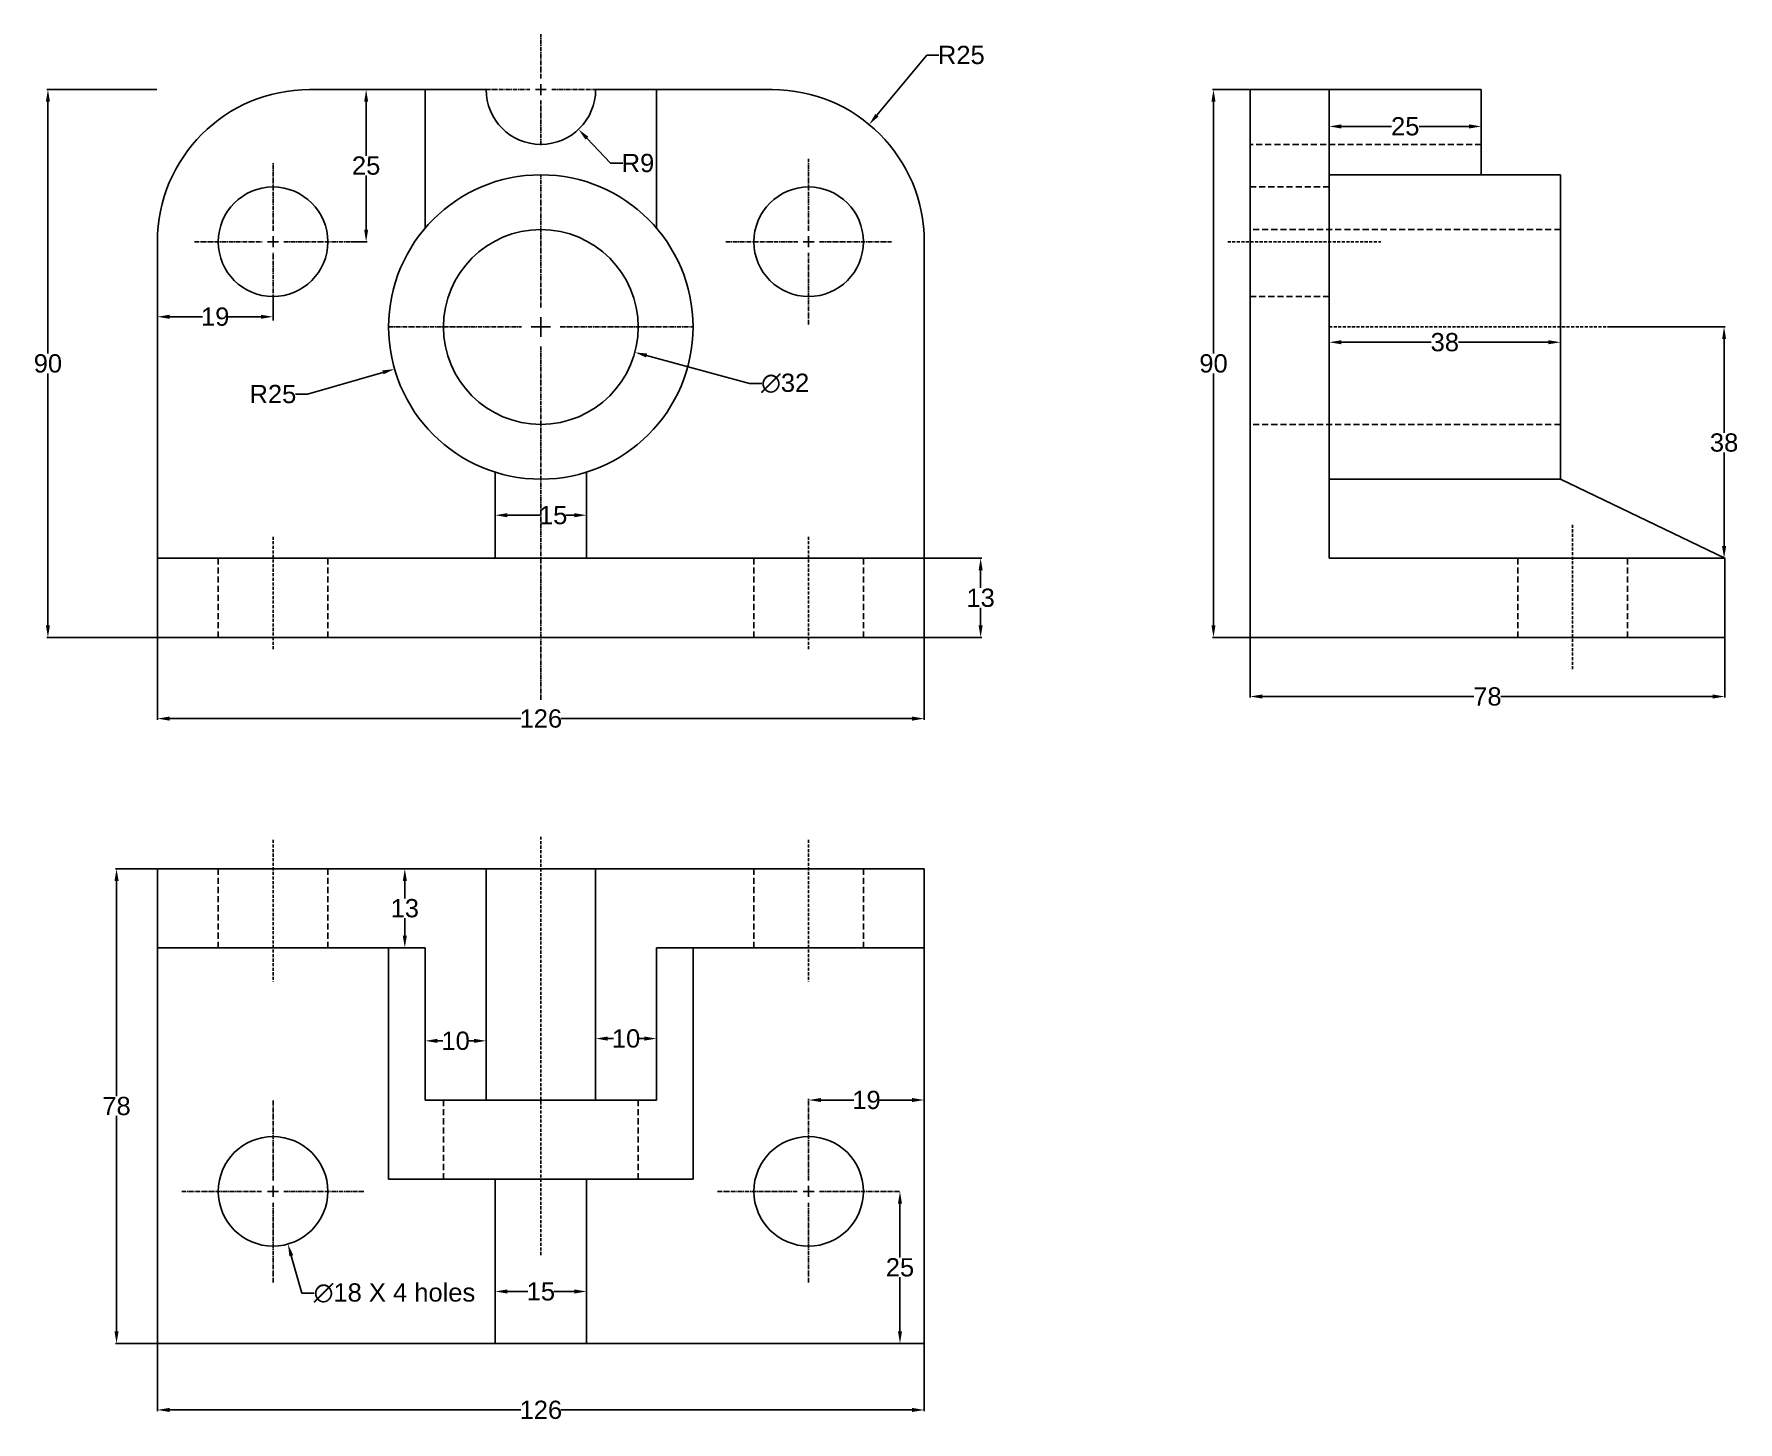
# Model space of a CAD drawing. Header units: inches. Extents: x -20 to 260, y -129 to 99.
import ezdxf

# ---------------------------------------------------------------- set-up
doc = ezdxf.new("R2010")
doc.units = ezdxf.units.IN
doc.header["$MEASUREMENT"] = 0
for name, pattern in [('CENTER2', [1.125, 0.75, -0.125, 0.125, -0.125]), ('DASHEDX2', [1.5, 1, -0.5]), ('HIDDENX2', [0.75, 0.5, -0.25])]:
    doc.linetypes.add(name, pattern=pattern)
doc.layers.add('Hidden', color=131, linetype='DASHEDX2')
doc.layers.add('Layer1', color=90, linetype='HIDDENX2')
doc.styles.get("Standard").update_dxf_attribs({"font": 'arial.ttf'})
doc.dimstyles.get("Standard").update_dxf_attribs({"dimtxt": 3, "dimasz": 2, "dimexe": 0.18, "dimexo": 0.0625, "dimgap": 0.09, "dimtad": 0, "dimtih": 1, "dimtoh": 1, "dimdec": 0, "dimzin": 0, "dimdsep": 46, "dimtxsty": 'Standard', "dimcen": 0.09, "dimclrd": 50, "dimclrt": 230, "dimadec": 0, "dimazin": 0, "dimtfac": 1, "dimtdec": 0, "dimtofl": 0, "dimtmove": 0, "dimatfit": 3, "dimfxl": 1, "dimtolj": 1, "dimtzin": 0, "dimarcsym": 0})

# ---------------------------------------------------------------- blocks, each defined once
blk = doc.blocks.new('*U1')
at = {"layer": 'Layer1', "color": 0, "linetype": 'CENTER2', "transparency": 16777216}
for p, q in [((0, 1.8), (0, 12.91)), ((-12.91, 0), (-1.8, 0)), ((1.8, 0), (12.91, 0)), ((0, -12.91), (0, -1.8))]:
    blk.add_line(p, q, dxfattribs=at)
at = {"layer": 'Layer1', "color": 0, "linetype": 'Continuous', "transparency": 16777216}
for p, q in [((-0.9, 0), (0.9, 0)), ((0, -0.9), (0, 0.9))]:
    blk.add_line(p, q, dxfattribs=at)
blk = doc.blocks.new('*U2')
at = {"layer": 'Layer1', "color": 0, "linetype": 'CENTER2', "transparency": 16777216}
for p, q in [((0, 1.8), (0, 13.61)), ((-13.61, 0), (-1.8, 0)), ((1.8, 0), (13.61, 0)), ((0, -13.61), (0, -1.8))]:
    blk.add_line(p, q, dxfattribs=at)
at = {"layer": 'Layer1', "color": 0, "linetype": 'Continuous', "transparency": 16777216}
for p, q in [((-0.9, 0), (0.9, 0)), ((0, -0.9), (0, 0.9))]:
    blk.add_line(p, q, dxfattribs=at)
blk = doc.blocks.new('*U3')
at = {"layer": 'Layer1', "color": 0, "linetype": 'CENTER2', "transparency": 16777216}
for p, q in [((0, 3.2), (0, 25)), ((-25, 0), (-3.2, 0)), ((3.2, 0), (25, 0)), ((0, -61.24), (0, -3.2))]:
    blk.add_line(p, q, dxfattribs=at)
at = {"layer": 'Layer1', "color": 0, "linetype": 'Continuous', "transparency": 16777216}
for p, q in [((-1.6, 0), (1.6, 0)), ((0, -1.6), (0, 1.6))]:
    blk.add_line(p, q, dxfattribs=at)
blk = doc.blocks.new('*U4')
at = {"layer": 'Layer1', "color": 0, "linetype": 'CENTER2', "transparency": 16777216}
for p, q in [((0, 1.8), (0, 9.12)), ((-9.12, 0), (-1.8, 0)), ((1.8, 0), (9.12, 0)), ((0, -9.12), (0, -1.8))]:
    blk.add_line(p, q, dxfattribs=at)
at = {"layer": 'Layer1', "color": 0, "linetype": 'Continuous', "transparency": 16777216}
for p, q in [((-0.9, 0), (0.9, 0)), ((0, -0.9), (0, 0.9))]:
    blk.add_line(p, q, dxfattribs=at)
blk = doc.blocks.new('*U5')
at = {"layer": 'Layer1', "color": 0, "linetype": 'CENTER2', "transparency": 16777216}
for p, q in [((0, 1.8), (0, 15)), ((-15, 0), (-1.8, 0)), ((1.8, 0), (15, 0)), ((0, -15), (0, -1.8))]:
    blk.add_line(p, q, dxfattribs=at)
at = {"layer": 'Layer1', "color": 0, "linetype": 'Continuous', "transparency": 16777216}
for p, q in [((-0.9, 0), (0.9, 0)), ((0, -0.9), (0, 0.9))]:
    blk.add_line(p, q, dxfattribs=at)
blk = doc.blocks.new('*U6')
at = {"layer": 'Layer1', "color": 0, "linetype": 'CENTER2', "transparency": 16777216}
for p, q in [((0, 1.8), (0, 15)), ((-15, 0), (-1.8, 0)), ((1.8, 0), (15, 0)), ((0, -15), (0, -1.8))]:
    blk.add_line(p, q, dxfattribs=at)
at = {"layer": 'Layer1', "color": 0, "linetype": 'Continuous', "transparency": 16777216}
for p, q in [((-0.9, 0), (0.9, 0)), ((0, -0.9), (0, 0.9))]:
    blk.add_line(p, q, dxfattribs=at)
blk = doc.blocks.new('*D8')
at = {"color": 0, "lineweight": -2, "transparency": 16777216}
for p, q in [((0, -0.06), (0, -13.52)), ((126, -0.06), (126, -13.52))]:
    blk.add_line(p, q, dxfattribs=at)
at = {"color": 50, "lineweight": -2, "transparency": 16777216}
for p, q in [((2, -13.34), (59.74, -13.34)), ((124, -13.34), (66.26, -13.34))]:
    blk.add_line(p, q, dxfattribs=at)
at = {"color": 50, "transparency": 16777216}
for points in [[(2, -13), (2, -13.67), (0, -13.34)], [(124, -13), (124, -13.67), (126, -13.34)]]:
    blk.add_solid(points, dxfattribs=at)
at = {"layer": 'Defpoints', "color": 0, "transparency": 16777216}
for p in [(0, 0), (126, 0), (126, -13.34)]:
    blk.add_point(p, dxfattribs=at)
at = {"color": 230, "transparency": 16777216, "insert": (63, -13.34), "char_height": 3, "attachment_point": 5}
blk.add_mtext('\\A1;126', dxfattribs=at)
blk = doc.blocks.new('*D9')
at = {"color": 0, "lineweight": -2, "transparency": 16777216}
for p, q in [((126.06, 13), (135.43, 13)), ((126.06, 0), (135.43, 0))]:
    blk.add_line(p, q, dxfattribs=at)
at = {"color": 50, "lineweight": -2, "transparency": 16777216}
for p, q in [((135.25, 11), (135.25, 8.12)), ((135.25, 2), (135.25, 4.88))]:
    blk.add_line(p, q, dxfattribs=at)
at = {"color": 50, "transparency": 16777216}
for points in [[(134.92, 11), (135.59, 11), (135.25, 13)], [(134.92, 2), (135.59, 2), (135.25, 0)]]:
    blk.add_solid(points, dxfattribs=at)
at = {"layer": 'Defpoints', "color": 0, "transparency": 16777216}
for p in [(126, 13), (135.25, 13), (126, 0)]:
    blk.add_point(p, dxfattribs=at)
at = {"color": 230, "transparency": 16777216, "insert": (135.25, 6.5), "char_height": 3, "attachment_point": 5}
blk.add_mtext('\\A1;13', dxfattribs=at)
blk = doc.blocks.new('*D10')
at = {"color": 0, "lineweight": -2, "transparency": 16777216}
for p, q in [((55.5, 20.14), (55.5, 20.26)), ((70.5, 20.14), (70.5, 20.26))]:
    blk.add_line(p, q, dxfattribs=at)
at = {"color": 50, "lineweight": -2, "transparency": 16777216}
for p, q in [((57.5, 20.08), (62.91, 20.08)), ((68.5, 20.08), (67.13, 20.08))]:
    blk.add_line(p, q, dxfattribs=at)
at = {"color": 50, "transparency": 16777216}
for points in [[(57.5, 20.41), (57.5, 19.74), (55.5, 20.08)], [(68.5, 20.41), (68.5, 19.74), (70.5, 20.08)]]:
    blk.add_solid(points, dxfattribs=at)
at = {"layer": 'Defpoints', "color": 0, "transparency": 16777216}
for p in [(55.5, 20.08), (70.5, 20.08), (70.5, 20.08)]:
    blk.add_point(p, dxfattribs=at)
at = {"color": 230, "transparency": 16777216, "insert": (65.02, 20.08), "char_height": 3, "attachment_point": 5}
blk.add_mtext('\\A1;15', dxfattribs=at)
blk = doc.blocks.new('*D11')
at = {"color": 50, "lineweight": -2, "transparency": 16777216}
for p, q in [((126.39, 95.67), (118.22, 85.8)), ((128.39, 95.67), (126.39, 95.67))]:
    blk.add_line(p, q, dxfattribs=at)
at = {"color": 0, "lineweight": -2, "transparency": 16777216}
for p, q in [((100.91, 65), (101.09, 65)), ((101, 64.91), (101, 65.09))]:
    blk.add_line(p, q, dxfattribs=at)
at = {"color": 50, "transparency": 16777216}
blk.add_solid([(117.96, 86.01), (118.48, 85.58), (116.94, 84.26)], dxfattribs=at)
at = {"layer": 'Defpoints', "color": 0, "transparency": 16777216}
for p in [(116.94, 84.26), (101, 65)]:
    blk.add_point(p, dxfattribs=at)
at = {"color": 230, "transparency": 16777216, "insert": (132.08, 95.67), "char_height": 3, "attachment_point": 5}
blk.add_mtext('\\A1;R25', dxfattribs=at)
blk = doc.blocks.new('*D12')
at = {"color": 0, "lineweight": -2, "transparency": 16777216}
for p, q in [((62.91, 51), (63.09, 51)), ((63, 50.91), (63, 51.09))]:
    blk.add_line(p, q, dxfattribs=at)
at = {"color": 50, "lineweight": -2, "transparency": 16777216}
for p, q in [((24.67, 39.97), (37.05, 43.54)), ((22.67, 39.97), (24.67, 39.97))]:
    blk.add_line(p, q, dxfattribs=at)
at = {"color": 50, "transparency": 16777216}
blk.add_solid([(36.96, 43.86), (37.14, 43.22), (38.97, 44.09)], dxfattribs=at)
at = {"layer": 'Defpoints', "color": 0, "transparency": 16777216}
for p in [(63, 51), (38.97, 44.09)]:
    blk.add_point(p, dxfattribs=at)
at = {"color": 230, "transparency": 16777216, "insert": (18.98, 39.97), "char_height": 3, "attachment_point": 5}
blk.add_mtext('\\A1;R25', dxfattribs=at)
blk = doc.blocks.new('*D13')
at = {"color": 0, "lineweight": -2, "transparency": 16777216}
for p, q in [((62.91, 51), (63.09, 51)), ((63, 50.91), (63, 51.09))]:
    blk.add_line(p, q, dxfattribs=at)
at = {"color": 50, "lineweight": -2, "transparency": 16777216}
for p, q in [((97.28, 41.74), (80.38, 46.31)), ((99.28, 41.74), (97.28, 41.74))]:
    blk.add_line(p, q, dxfattribs=at)
at = {"color": 50, "transparency": 16777216}
blk.add_solid([(80.46, 46.63), (80.29, 45.99), (78.45, 46.83)], dxfattribs=at)
at = {"layer": 'Defpoints', "color": 0, "transparency": 16777216}
for p in [(47.55, 55.17), (78.45, 46.83)]:
    blk.add_point(p, dxfattribs=at)
at = {"color": 230, "transparency": 16777216, "insert": (103.14, 41.74), "char_height": 3, "attachment_point": 5}
blk.add_mtext('\\A1;∅32', dxfattribs=at)
blk = doc.blocks.new('*D14')
at = {"color": 0, "lineweight": -2, "transparency": 16777216}
for p, q in [((62.91, 90), (63.09, 90)), ((63, 89.91), (63, 90.09))]:
    blk.add_line(p, q, dxfattribs=at)
at = {"color": 50, "lineweight": -2, "transparency": 16777216}
for p, q in [((74.45, 77.92), (70.57, 82.02)), ((76.45, 77.92), (74.45, 77.92))]:
    blk.add_line(p, q, dxfattribs=at)
at = {"color": 50, "transparency": 16777216}
blk.add_solid([(70.81, 82.25), (70.33, 81.79), (69.19, 83.47)], dxfattribs=at)
at = {"layer": 'Defpoints', "color": 0, "transparency": 16777216}
for p in [(63, 90), (69.19, 83.47)]:
    blk.add_point(p, dxfattribs=at)
at = {"color": 230, "transparency": 16777216, "insert": (78.96, 77.92), "char_height": 3, "attachment_point": 5}
blk.add_mtext('\\A1;R9', dxfattribs=at)
blk = doc.blocks.new('*D15')
at = {"color": 0, "lineweight": -2, "transparency": 16777216}
for p, q in [((-0.06, 90), (-18.16, 90)), ((-0.06, 0), (-18.16, 0))]:
    blk.add_line(p, q, dxfattribs=at)
at = {"color": 50, "lineweight": -2, "transparency": 16777216}
for p, q in [((-17.98, 88), (-17.98, 46.62)), ((-17.98, 2), (-17.98, 43.38))]:
    blk.add_line(p, q, dxfattribs=at)
at = {"color": 50, "transparency": 16777216}
for points in [[(-18.32, 88), (-17.65, 88), (-17.98, 90)], [(-18.32, 2), (-17.65, 2), (-17.98, 0)]]:
    blk.add_solid(points, dxfattribs=at)
at = {"layer": 'Defpoints', "color": 0, "transparency": 16777216}
for p in [(-17.98, 90), (0, 90), (0, 0)]:
    blk.add_point(p, dxfattribs=at)
at = {"color": 230, "transparency": 16777216, "insert": (-17.98, 45), "char_height": 3, "attachment_point": 5}
blk.add_mtext('\\A1;90', dxfattribs=at)
blk = doc.blocks.new('*D16')
at = {"color": 0, "lineweight": -2, "transparency": 16777216}
for p, q in [((0, 55.94), (0, 52.5)), ((19, 55.94), (19, 52.5))]:
    blk.add_line(p, q, dxfattribs=at)
at = {"color": 50, "lineweight": -2, "transparency": 16777216}
for p, q in [((2, 52.68), (7.4, 52.68)), ((17, 52.68), (11.6, 52.68))]:
    blk.add_line(p, q, dxfattribs=at)
at = {"color": 50, "transparency": 16777216}
for points in [[(2, 53.01), (2, 52.34), (0, 52.68)], [(17, 53.01), (17, 52.34), (19, 52.68)]]:
    blk.add_solid(points, dxfattribs=at)
at = {"layer": 'Defpoints', "color": 0, "transparency": 16777216}
for p in [(0, 56), (19, 56), (0, 52.68)]:
    blk.add_point(p, dxfattribs=at)
at = {"color": 230, "transparency": 16777216, "insert": (9.5, 52.68), "char_height": 3, "attachment_point": 5}
blk.add_mtext('\\A1;19', dxfattribs=at)
blk = doc.blocks.new('*D17')
at = {"color": 0, "lineweight": -2, "transparency": 16777216}
for p, q in [((31.97, 90), (34.48, 90)), ((31.97, 65), (34.48, 65))]:
    blk.add_line(p, q, dxfattribs=at)
at = {"color": 50, "lineweight": -2, "transparency": 16777216}
for p, q in [((34.3, 88), (34.3, 79.12)), ((34.3, 67), (34.3, 75.88))]:
    blk.add_line(p, q, dxfattribs=at)
at = {"color": 50, "transparency": 16777216}
for points in [[(33.97, 88), (34.63, 88), (34.3, 90)], [(33.97, 67), (34.63, 67), (34.3, 65)]]:
    blk.add_solid(points, dxfattribs=at)
at = {"layer": 'Defpoints', "color": 0, "transparency": 16777216}
for p in [(31.91, 90), (34.3, 90), (31.91, 65)]:
    blk.add_point(p, dxfattribs=at)
at = {"color": 230, "transparency": 16777216, "insert": (34.3, 77.5), "char_height": 3, "attachment_point": 5}
blk.add_mtext('\\A1;25', dxfattribs=at)
blk = doc.blocks.new('*D18')
at = {"color": 0, "lineweight": -2, "transparency": 16777216}
for p, q in [((18.91, -91), (19.09, -91)), ((19, -91.09), (19, -90.91))]:
    blk.add_line(p, q, dxfattribs=at)
at = {"color": 50, "lineweight": -2, "transparency": 16777216}
for p, q in [((23.75, -107.71), (22, -101.58)), ((25.75, -107.71), (23.75, -107.71))]:
    blk.add_line(p, q, dxfattribs=at)
at = {"color": 50, "transparency": 16777216}
blk.add_solid([(22.33, -101.49), (21.68, -101.67), (21.46, -99.66)], dxfattribs=at)
at = {"layer": 'Defpoints', "color": 0, "transparency": 16777216}
for p in [(16.54, -82.34), (21.46, -99.66)]:
    blk.add_point(p, dxfattribs=at)
at = {"color": 230, "transparency": 16777216, "insert": (38.95, -107.71), "char_height": 3, "attachment_point": 5}
blk.add_mtext('\\A1;∅18 X 4 holes', dxfattribs=at)
blk = doc.blocks.new('*D19')
at = {"color": 0, "lineweight": -2, "transparency": 16777216}
for p, q in [((121.94, -91), (121.82, -91)), ((121.94, -116), (121.82, -116))]:
    blk.add_line(p, q, dxfattribs=at)
at = {"color": 50, "lineweight": -2, "transparency": 16777216}
for p, q in [((122, -93), (122, -101.88)), ((122, -114), (122, -105.12))]:
    blk.add_line(p, q, dxfattribs=at)
at = {"color": 50, "transparency": 16777216}
for points in [[(121.67, -93), (122.33, -93), (122, -91)], [(121.67, -114), (122.33, -114), (122, -116)]]:
    blk.add_solid(points, dxfattribs=at)
at = {"layer": 'Defpoints', "color": 0, "transparency": 16777216}
for p in [(122, -91), (122, -116), (122, -116)]:
    blk.add_point(p, dxfattribs=at)
at = {"color": 230, "transparency": 16777216, "insert": (122, -103.5), "char_height": 3, "attachment_point": 5}
blk.add_mtext('\\A1;25', dxfattribs=at)
blk = doc.blocks.new('*D20')
at = {"color": 0, "lineweight": -2, "transparency": 16777216}
for p, q in [((107, -75.94), (107, -75.82)), ((126, -75.94), (126, -75.82))]:
    blk.add_line(p, q, dxfattribs=at)
at = {"color": 50, "lineweight": -2, "transparency": 16777216}
for p, q in [((109, -76), (114.4, -76)), ((124, -76), (118.6, -76))]:
    blk.add_line(p, q, dxfattribs=at)
at = {"color": 50, "transparency": 16777216}
for points in [[(109, -75.67), (109, -76.33), (107, -76)], [(124, -75.67), (124, -76.33), (126, -76)]]:
    blk.add_solid(points, dxfattribs=at)
at = {"layer": 'Defpoints', "color": 0, "transparency": 16777216}
for p in [(107, -76), (126, -76), (126, -76)]:
    blk.add_point(p, dxfattribs=at)
at = {"color": 230, "transparency": 16777216, "insert": (116.5, -76), "char_height": 3, "attachment_point": 5}
blk.add_mtext('\\A1;19', dxfattribs=at)
blk = doc.blocks.new('*D21')
at = {"color": 0, "lineweight": -2, "transparency": 16777216}
for p, q in [((55.5, -106.19), (55.5, -107.63)), ((70.5, -106.19), (70.5, -107.63))]:
    blk.add_line(p, q, dxfattribs=at)
at = {"color": 50, "lineweight": -2, "transparency": 16777216}
for p, q in [((57.5, -107.45), (60.89, -107.45)), ((68.5, -107.45), (65.11, -107.45))]:
    blk.add_line(p, q, dxfattribs=at)
at = {"color": 50, "transparency": 16777216}
for points in [[(57.5, -107.12), (57.5, -107.79), (55.5, -107.45)], [(68.5, -107.12), (68.5, -107.79), (70.5, -107.45)]]:
    blk.add_solid(points, dxfattribs=at)
at = {"layer": 'Defpoints', "color": 0, "transparency": 16777216}
for p in [(55.5, -106.12), (70.5, -106.12), (70.5, -107.45)]:
    blk.add_point(p, dxfattribs=at)
at = {"color": 230, "transparency": 16777216, "insert": (63, -107.45), "char_height": 3, "attachment_point": 5}
blk.add_mtext('\\A1;15', dxfattribs=at)
blk = doc.blocks.new('*D22')
at = {"color": 0, "lineweight": -2, "transparency": 16777216}
for p, q in [((39.1, -38), (40.83, -38)), ((39.1, -51), (40.83, -51))]:
    blk.add_line(p, q, dxfattribs=at)
at = {"color": 50, "lineweight": -2, "transparency": 16777216}
for p, q in [((40.65, -40), (40.65, -42.88)), ((40.65, -49), (40.65, -46.12))]:
    blk.add_line(p, q, dxfattribs=at)
at = {"color": 50, "transparency": 16777216}
for points in [[(40.32, -40), (40.99, -40), (40.65, -38)], [(40.32, -49), (40.99, -49), (40.65, -51)]]:
    blk.add_solid(points, dxfattribs=at)
at = {"layer": 'Defpoints', "color": 0, "transparency": 16777216}
for p in [(39.04, -38), (39.04, -51), (40.65, -51)]:
    blk.add_point(p, dxfattribs=at)
at = {"color": 230, "transparency": 16777216, "insert": (40.65, -44.5), "char_height": 3, "attachment_point": 5}
blk.add_mtext('\\A1;13', dxfattribs=at)
blk = doc.blocks.new('*D23')
at = {"color": 0, "lineweight": -2, "transparency": 16777216}
for p, q in [((44, -66.21), (44, -66.1)), ((54, -66.21), (54, -66.1))]:
    blk.add_line(p, q, dxfattribs=at)
at = {"color": 50, "lineweight": -2, "transparency": 16777216}
for p, q in [((46, -66.28), (46.91, -66.28)), ((52, -66.28), (51.09, -66.28))]:
    blk.add_line(p, q, dxfattribs=at)
at = {"color": 50, "transparency": 16777216}
for points in [[(46, -65.94), (46, -66.61), (44, -66.28)], [(52, -65.94), (52, -66.61), (54, -66.28)]]:
    blk.add_solid(points, dxfattribs=at)
at = {"layer": 'Defpoints', "color": 0, "transparency": 16777216}
for p in [(44, -66.28), (54, -66.28), (54, -66.28)]:
    blk.add_point(p, dxfattribs=at)
at = {"color": 230, "transparency": 16777216, "insert": (49, -66.28), "char_height": 3, "attachment_point": 5}
blk.add_mtext('\\A1;10', dxfattribs=at)
blk = doc.blocks.new('*D24')
at = {"color": 0, "lineweight": -2, "transparency": 16777216}
for p, q in [((72, -66.21), (72, -65.72)), ((82, -66.21), (82, -65.72))]:
    blk.add_line(p, q, dxfattribs=at)
at = {"color": 50, "lineweight": -2, "transparency": 16777216}
for p, q in [((74, -65.9), (74.91, -65.9)), ((80, -65.9), (79.09, -65.9))]:
    blk.add_line(p, q, dxfattribs=at)
at = {"color": 50, "transparency": 16777216}
for points in [[(74, -65.57), (74, -66.24), (72, -65.9)], [(80, -65.57), (80, -66.24), (82, -65.9)]]:
    blk.add_solid(points, dxfattribs=at)
at = {"layer": 'Defpoints', "color": 0, "transparency": 16777216}
for p in [(72, -66.28), (82, -65.9), (82, -66.28)]:
    blk.add_point(p, dxfattribs=at)
at = {"color": 230, "transparency": 16777216, "insert": (77, -65.9), "char_height": 3, "attachment_point": 5}
blk.add_mtext('\\A1;10', dxfattribs=at)
blk = doc.blocks.new('*D25')
at = {"color": 0, "lineweight": -2, "transparency": 16777216}
for p, q in [((-0.06, -38), (-6.89, -38)), ((-0.06, -116), (-6.89, -116))]:
    blk.add_line(p, q, dxfattribs=at)
at = {"color": 50, "lineweight": -2, "transparency": 16777216}
for p, q in [((-6.71, -40), (-6.71, -75.38)), ((-6.71, -114), (-6.71, -78.62))]:
    blk.add_line(p, q, dxfattribs=at)
at = {"color": 50, "transparency": 16777216}
for points in [[(-7.04, -40), (-6.37, -40), (-6.71, -38)], [(-7.04, -114), (-6.37, -114), (-6.71, -116)]]:
    blk.add_solid(points, dxfattribs=at)
at = {"layer": 'Defpoints', "color": 0, "transparency": 16777216}
for p in [(-6.71, -38), (0, -38), (0, -116)]:
    blk.add_point(p, dxfattribs=at)
at = {"color": 230, "transparency": 16777216, "insert": (-6.71, -77), "char_height": 3, "attachment_point": 5}
blk.add_mtext('\\A1;78', dxfattribs=at)
blk = doc.blocks.new('*D26')
at = {"color": 0, "lineweight": -2, "transparency": 16777216}
for p, q in [((0, -116.06), (0, -127.09)), ((126, -116.06), (126, -127.09))]:
    blk.add_line(p, q, dxfattribs=at)
at = {"color": 50, "lineweight": -2, "transparency": 16777216}
for p, q in [((2, -126.91), (59.74, -126.91)), ((124, -126.91), (66.26, -126.91))]:
    blk.add_line(p, q, dxfattribs=at)
at = {"color": 50, "transparency": 16777216}
for points in [[(2, -126.58), (2, -127.25), (0, -126.91)], [(124, -126.58), (124, -127.25), (126, -126.91)]]:
    blk.add_solid(points, dxfattribs=at)
at = {"layer": 'Defpoints', "color": 0, "transparency": 16777216}
for p in [(0, -116), (126, -116), (126, -126.91)]:
    blk.add_point(p, dxfattribs=at)
at = {"color": 230, "transparency": 16777216, "insert": (63, -126.91), "char_height": 3, "attachment_point": 5}
blk.add_mtext('\\A1;126', dxfattribs=at)
blk = doc.blocks.new('*D27')
at = {"color": 0, "lineweight": -2, "transparency": 16777216}
for p, q in [((179.51, -0.06), (179.51, -9.89)), ((257.51, -0.06), (257.51, -9.89))]:
    blk.add_line(p, q, dxfattribs=at)
at = {"color": 50, "lineweight": -2, "transparency": 16777216}
for p, q in [((181.51, -9.71), (216.28, -9.71)), ((255.51, -9.71), (220.74, -9.71))]:
    blk.add_line(p, q, dxfattribs=at)
at = {"color": 50, "transparency": 16777216}
for points in [[(181.51, -9.37), (181.51, -10.04), (179.51, -9.71)], [(255.51, -9.37), (255.51, -10.04), (257.51, -9.71)]]:
    blk.add_solid(points, dxfattribs=at)
at = {"layer": 'Defpoints', "color": 0, "transparency": 16777216}
for p in [(179.51, 0), (257.51, 0), (257.51, -9.71)]:
    blk.add_point(p, dxfattribs=at)
at = {"color": 230, "transparency": 16777216, "insert": (218.51, -9.71), "char_height": 3, "attachment_point": 5}
blk.add_mtext('\\A1;78', dxfattribs=at)
blk = doc.blocks.new('*D28')
at = {"color": 0, "lineweight": -2, "transparency": 16777216}
for p, q in [((179.44, 90), (173.33, 90)), ((179.44, 0), (173.33, 0))]:
    blk.add_line(p, q, dxfattribs=at)
at = {"color": 50, "lineweight": -2, "transparency": 16777216}
for p, q in [((173.51, 88), (173.51, 46.62)), ((173.51, 2), (173.51, 43.38))]:
    blk.add_line(p, q, dxfattribs=at)
at = {"color": 50, "transparency": 16777216}
for points in [[(173.17, 88), (173.84, 88), (173.51, 90)], [(173.17, 2), (173.84, 2), (173.51, 0)]]:
    blk.add_solid(points, dxfattribs=at)
at = {"layer": 'Defpoints', "color": 0, "transparency": 16777216}
for p in [(173.51, 90), (179.51, 90), (179.51, 0)]:
    blk.add_point(p, dxfattribs=at)
at = {"color": 230, "transparency": 16777216, "insert": (173.51, 45), "char_height": 3, "attachment_point": 5}
blk.add_mtext('\\A1;90', dxfattribs=at)
blk = doc.blocks.new('*D29')
at = {"color": 0, "lineweight": -2, "transparency": 16777216}
for p, q in [((192.51, 85.41), (192.51, 83.77)), ((217.51, 85.41), (217.51, 83.77))]:
    blk.add_line(p, q, dxfattribs=at)
at = {"color": 50, "lineweight": -2, "transparency": 16777216}
for p, q in [((194.51, 83.95), (202.73, 83.95)), ((215.51, 83.95), (207.28, 83.95))]:
    blk.add_line(p, q, dxfattribs=at)
at = {"color": 50, "transparency": 16777216}
for points in [[(194.51, 84.28), (194.51, 83.61), (192.51, 83.95)], [(215.51, 84.28), (215.51, 83.61), (217.51, 83.95)]]:
    blk.add_solid(points, dxfattribs=at)
at = {"layer": 'Defpoints', "color": 0, "transparency": 16777216}
for p in [(192.51, 85.47), (217.51, 85.47), (217.51, 83.95)]:
    blk.add_point(p, dxfattribs=at)
at = {"color": 230, "transparency": 16777216, "insert": (205.01, 83.95), "char_height": 3, "attachment_point": 5}
blk.add_mtext('\\A1;25', dxfattribs=at)
blk = doc.blocks.new('*D30')
at = {"color": 0, "lineweight": -2, "transparency": 16777216}
for p, q in [((192.51, 45.06), (192.51, 48.67)), ((230.51, 45.06), (230.51, 48.67))]:
    blk.add_line(p, q, dxfattribs=at)
at = {"color": 50, "lineweight": -2, "transparency": 16777216}
for p, q in [((194.51, 48.49), (209.27, 48.49)), ((228.51, 48.49), (213.75, 48.49))]:
    blk.add_line(p, q, dxfattribs=at)
at = {"color": 50, "transparency": 16777216}
for points in [[(194.51, 48.83), (194.51, 48.16), (192.51, 48.49)], [(228.51, 48.83), (228.51, 48.16), (230.51, 48.49)]]:
    blk.add_solid(points, dxfattribs=at)
at = {"layer": 'Defpoints', "color": 0, "transparency": 16777216}
for p in [(230.51, 48.49), (192.51, 45), (230.51, 45)]:
    blk.add_point(p, dxfattribs=at)
at = {"color": 230, "transparency": 16777216, "insert": (211.51, 48.49), "char_height": 3, "attachment_point": 5}
blk.add_mtext('\\A1;38', dxfattribs=at)
blk = doc.blocks.new('*D31')
at = {"color": 0, "lineweight": -2, "transparency": 16777216}
for p, q in [((238.74, 51), (257.57, 51)), ((238.74, 13), (257.57, 13))]:
    blk.add_line(p, q, dxfattribs=at)
at = {"color": 50, "lineweight": -2, "transparency": 16777216}
for p, q in [((257.39, 49), (257.39, 33.62)), ((257.39, 15), (257.39, 30.38))]:
    blk.add_line(p, q, dxfattribs=at)
at = {"color": 50, "transparency": 16777216}
for points in [[(257.06, 49), (257.73, 49), (257.39, 51)], [(257.06, 15), (257.73, 15), (257.39, 13)]]:
    blk.add_solid(points, dxfattribs=at)
at = {"layer": 'Defpoints', "color": 0, "transparency": 16777216}
for p in [(238.67, 51), (238.67, 13), (257.39, 13)]:
    blk.add_point(p, dxfattribs=at)
at = {"color": 230, "transparency": 16777216, "insert": (257.39, 32), "char_height": 3, "attachment_point": 5}
blk.add_mtext('\\A1;38', dxfattribs=at)

msp = doc.modelspace()

# ---------------------------------------------------------------- linework, layer by layer
for p, q in [((25, 90), (54, 90)), ((54, 90), (44, 90)), ((44, 90), (44, 67.25)), ((72, 90), (101, 90)), ((82, 90), (82, 67.25)), ((179.51, 0), (179.51, 90)), ((179.51, 90), (192.51, 90)), ((192.51, 13), (192.51, 90)), ((192.51, 90), (217.51, 90)), ((217.51, 90), (217.51, 76)), ((230.51, 76), (192.51, 76)), ((230.51, 51), (230.51, 76)), ((0, 0), (0, 65)), ((126, 65), (126, 0)), ((230.51, 51), (230.51, 67)), ((230.51, 51), (230.51, 26)), ((55.5, 13), (55.5, 27.15)), ((70.5, 27.15), (70.5, 27.15)), ((70.5, 13), (70.5, 27.15)), ((230.51, 26), (192.51, 26)), ((257.51, 13), (230.51, 26)), ((126, 13), (0, 13)), ((0, 13), (0, 0)), ((126, 0), (126, 13)), ((257.51, 13), (192.51, 13)), ((257.51, 0), (257.51, 13)), ((0, 0), (126, 0)), ((179.51, 0), (257.51, 0)), ((54, -38), (0, -38)), ((0, -38), (0, -51)), ((54, -76), (54, -38)), ((54, -38), (72, -38)), ((72, -76), (72, -38)), ((72, -76), (72, -38)), ((72, -38), (126, -38)), ((126, -38), (126, -58.89)), ((0, -51), (0, -116)), ((0, -51), (44, -51)), ((38, -89), (38, -51)), ((44, -51), (44, -76)), ((126, -51), (82, -51)), ((82, -51), (82, -76)), ((88, -89), (88, -51)), ((126, -51), (126, -116)), ((44, -76), (54, -76)), ((54, -76), (72, -76)), ((72, -76), (54, -76)), ((72, -76), (82, -76)), ((82, -76), (72, -76)), ((63, -89), (38, -89)), ((55.5, -89), (55.5, -116)), ((63, -89), (88, -89)), ((63, -89), (79, -89)), ((63, -89), (70.5, -89)), ((70.5, -89), (70.5, -116)), ((0, -116), (126, -116))]:
    msp.add_line(p, q)
for centre, radius in [((63, 51), 25), ((19, 65), 9), ((107, 65), 9), ((63, 51), 16), ((19, -91), 9), ((107, -91), 9)]:
    msp.add_circle(centre, radius)
for centre, radius, start, end in [((25, 65), 25, 90, 180), ((63, 90), 9, 180, 0), ((101, 65), 25, 0, 90)]:
    msp.add_arc(centre, radius, start, end)
at = {"layer": 'Hidden'}
for p, q in [((217.51, 81), (179.51, 81)), ((179.51, 74), (192.51, 74)), ((230.51, 67), (179.51, 67)), ((179.51, 56), (192.51, 56)), ((230.51, 35), (179.51, 35)), ((28, 13), (28, 0)), ((98, 13), (98, 0)), ((116, 13), (116, 0)), ((223.51, 13), (223.51, 0)), ((241.51, 13), (241.51, 0)), ((10, -38), (10, -51)), ((28, -38), (28, -51)), ((98, -38), (98, -51)), ((116, -38), (116, -51)), ((47, -89), (47, -76)), ((79, -89), (79, -76))]:
    msp.add_line(p, q, dxfattribs=at)
at = {"layer": 'Hidden', "linetype": 'DASHEDX2'}
msp.add_line((10, 13), (10, 0), dxfattribs=at)
at = {"layer": 'Layer1'}
for p, q in [((175.84, 65), (201.02, 65)), ((192.51, 51), (238.67, 51)), ((232.51, 18.51), (232.51, -5.32)), ((19, 16.55), (19, -2)), ((107, 16.55), (107, -2)), ((19, -33.27), (19, -56.56)), ((63, -101.46), (63, -32.77)), ((107, -33.27), (107, -56.56))]:
    msp.add_line(p, q, dxfattribs=at)

# ---------------------------------------------------------------- block references
at = {"layer": 'Layer1', "linetype": 'CENTER2'}
for name, p in [('*U4', (63, 90)), ('*U2', (107, 65)), ('*U1', (19, 65)), ('*U3', (63, 51)), ('*U5', (19, -91)), ('*U6', (107, -91))]:
    msp.add_blockref(name, p, dxfattribs=at)

# ---------------------------------------------------------------- dimensions: what is measured, and where the dimension line sits
for center, mpoint, picture, middle in [((101, 65), (116.94, 84.26), '*D11', (132.08, 95.67)), ((63, 90), (69.19, 83.47), '*D14', (78.96, 77.92)), ((63, 51), (38.97, 44.09), '*D12', (18.98, 39.97))]:
    dim = msp.add_radius_dim(center=center, mpoint=mpoint, dimstyle='Standard')
    dim.commit()
    dim.dimension.update_dxf_attribs({"geometry": picture, "text_midpoint": middle, "dimtype": 164})
for base, p1, p2, picture, middle in [((-17.98, 90), (0, 0), (0, 90), '*D15', (-17.98, 45)), ((34.3, 90), (31.91, 65), (31.91, 90), '*D17', (34.3, 77.5)), ((173.51, 90), (179.51, 0), (179.51, 90), '*D28', (173.51, 45)), ((257.39, 13), (238.67, 51), (238.67, 13), '*D31', (257.39, 32)), ((-6.71, -38), (0, -116), (0, -38), '*D25', (-6.71, -77)), ((40.65, -51), (39.04, -38), (39.04, -51), '*D22', (40.65, -44.5)), ((122, -116), (122, -91), (122, -116), '*D19', (122, -103.5))]:
    dim = msp.add_linear_dim(base=base, p1=p1, p2=p2, angle=90, dimstyle='Standard')
    dim.commit()
    dim.dimension.update_dxf_attribs({"geometry": picture, "text_midpoint": middle})
for base, p1, p2, picture, middle in [((217.51, 83.95), (192.51, 85.47), (217.51, 85.47), '*D29', (205.01, 83.95)), ((0, 52.68), (19, 56), (0, 56), '*D16', (9.5, 52.68)), ((230.51, 48.49), (192.51, 45), (230.51, 45), '*D30', (211.51, 48.49)), ((126, -13.34), (0, 0), (126, 0), '*D8', (63, -13.34)), ((257.51, -9.71), (179.51, 0), (257.51, 0), '*D27', (218.51, -9.71)), ((54, -66.28), (44, -66.28), (54, -66.28), '*D23', (49, -66.28)), ((82, -65.9), (72, -66.28), (82, -66.28), '*D24', (77, -65.9)), ((126, -76), (107, -76), (126, -76), '*D20', (116.5, -76)), ((70.5, -107.45), (55.5, -106.12), (70.5, -106.12), '*D21', (63, -107.45)), ((126, -126.91), (0, -116), (126, -116), '*D26', (63, -126.91))]:
    dim = msp.add_linear_dim(base=base, p1=p1, p2=p2, dimstyle='Standard')
    dim.commit()
    dim.dimension.update_dxf_attribs({"geometry": picture, "text_midpoint": middle})
dim = msp.add_diameter_dim_2p(p1=(47.55, 55.17), p2=(78.45, 46.83), dimstyle='Standard')
dim.commit()
dim.dimension.update_dxf_attribs({"geometry": '*D13', "text_midpoint": (103.14, 41.74), "dimtype": 163})
dim = msp.add_linear_dim(base=(70.5, 20.08), p1=(55.5, 20.08), p2=(70.5, 20.08), dimstyle='Standard')
dim.commit()
dim.dimension.update_dxf_attribs({"geometry": '*D10', "text_midpoint": (65.02, 20.08), "dimtype": 160})
dim = msp.add_aligned_dim(p1=(126, 0), p2=(126, 13), distance=-9.25, dimstyle='Standard')
dim.commit()
dim.dimension.update_dxf_attribs({"geometry": '*D9', "text_midpoint": (135.25, 6.5)})
dim = msp.add_diameter_dim_2p(p1=(16.54, -82.34), p2=(21.46, -99.66), text='<> X 4 holes', dimstyle='Standard')
dim.commit()
dim.dimension.update_dxf_attribs({"geometry": '*D18', "text_midpoint": (38.95, -107.71), "dimtype": 163})

doc.saveas('drawing.dxf')
